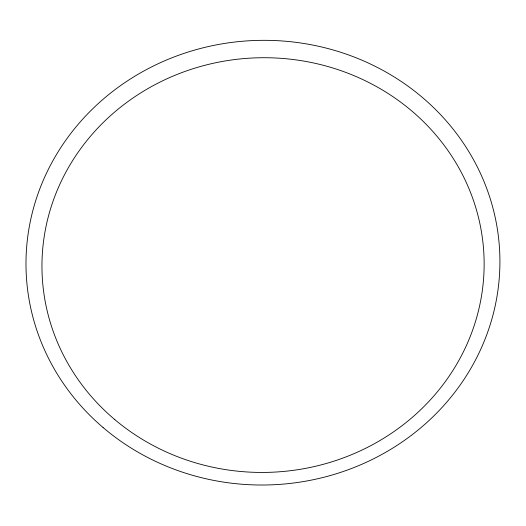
<?xml version="1.0" encoding="UTF-8"?>
<svg xmlns="http://www.w3.org/2000/svg" width="526" height="526" viewBox="0 0 526 526"><rect width="100%" height="100%" fill="white"/><g stroke="black" fill="none" stroke-linecap="round" stroke-linejoin="round"><path stroke-width="0.79" d="M103.057 427.507A236.989 222.327 -2.2 0 0 494.361 309.479A236.989 222.327 -2.2 0 0 191.431 51.022A236.989 222.327 -2.2 0 0 103.057 427.507M114.747 419.557A221.111 207.336 -2.2 0 0 479.206 307.625A221.111 207.336 -2.2 0 0 195.172 68.051A221.111 207.336 -2.2 0 0 114.747 419.557"/></g></svg>
